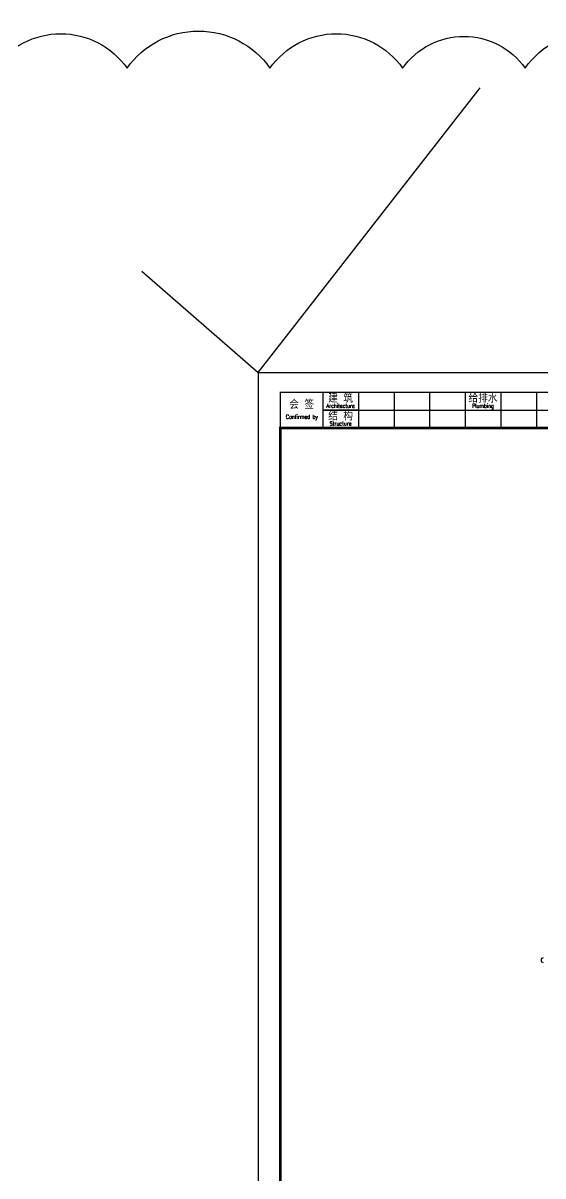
# Model space of a CAD drawing. Extents: x -345393 to -54719, y 203828 to 476815.
# Drawn here: x -139958 to -128279, y 237806 to 263726 of the extents above; entities that cross this region are included whole.
import ezdxf
from ezdxf.enums import TextEntityAlignment as Align

# ---------------------------------------------------------------- set-up
doc = ezdxf.new("R2010")
doc.units = 0
doc.header["$LTSCALE"] = 1000
doc.header["$MEASUREMENT"] = 0
doc.layers.get('0').update_dxf_attribs({"color": 252, "linetype": 'CONTINUOUS'})
for name, color, linetype in [('A-装饰构件', 252, 'CONTINUOUS'), ('图框', 252, 'CONTINUOUS'), ('暖通-公共-修改', 1, 'CONTINUOUS'), ('暖通-风-标注', 160, 'CONTINUOUS')]:
    doc.layers.add(name, color=color, linetype=linetype)
doc.styles.add('TKZ2_tjkts.shx', font='tjromant.shx', dxfattribs={"bigfont": 'tjkts.shx'})

msp = doc.modelspace()

# ---------------------------------------------------------------- linework, layer by layer
for p, q in [((-133224.73162, 255422.36281), (-133224.73162, 254622.36281)), ((-132424.73162, 255422.36281), (-132424.73162, 254622.36281)), ((-131624.73162, 255422.36281), (-131624.73162, 254622.36281)), ((-130824.73162, 255422.36281), (-130824.73162, 254622.36281)), ((-130024.73162, 255422.36281), (-130024.73162, 254622.36281)), ((-129224.73162, 255422.36281), (-129224.73162, 254622.36281)), ((-128424.73162, 255422.36281), (-128424.73162, 254622.36281)), ((-133224.73162, 255022.36281), (-120424.73162, 255022.36281)), ((-132424.73162, 255022.36281), (-133224.73162, 255022.36281))]:
    msp.add_line(p, q)
at = {"layer": 'A-装饰构件'}
msp.add_arc((-128272.10497, 242656.26537), 50, 90, 270, dxfattribs=at)
at = {"layer": '图框'}
for q in [(-104974.73162, 255872.36281), (-134674.73162, 213822.36281)]:
    msp.add_line((-134674.73162, 255872.36281), q, dxfattribs=at)
at = {"layer": '图框', "const_width": 30}
msp.add_lwpolyline([(-134174.73162, 254622.36281), (-134174.73162, 255422.36281), (-120424.73162, 255422.36281), (-120424.73162, 254622.36281)], dxfattribs=at)
at = {"layer": '图框', "const_width": 60}
msp.add_lwpolyline([(-105474.73162, 214322.36281), (-105474.73162, 254622.36281), (-134174.73162, 254622.36281), (-134174.73162, 214322.36281)], close=True, dxfattribs=at)
at = {"layer": '暖通-公共-修改'}
msp.add_lwpolyline([(-140602.01404, 262710.46358, -0.52056705), (-137621.2319, 262710.46358, -0.52056705), (-134411.15792, 262710.46358, -0.52056705), (-131430.37578, 262710.46358, -0.52056705), (-128678.88449, 262710.46358, -0.52056705), (-125468.81051, 262710.46358, -0.52056705), (-122717.31923, 262710.46358, -0.52056705), (-119965.82795, 262710.46358, -0.52056705), (-116526.4631, 262710.46358, -0.52056705), (-113545.68096, 262710.46358, -0.52056705), (-109647.73441, 262710.46358, -0.52056705), (-106666.95227, 262710.46358, -0.52056705), (-103227.58743, 262710.46358, -0.52056705)], format="xyb", dxfattribs=at)
at = {"layer": '暖通-风-标注'}
msp.add_lwpolyline([(-137292.76813, 258144.47936), (-134674.73162, 255872.36281), (-129691.23089, 262268.33216)], dxfattribs=at)

# ---------------------------------------------------------------- texts
at = {"style": 'TKZ2_tjkts.shx'}
for s, p in [('建 筑', (-132824.73162, 255282.69283)), ('给排水', (-129624.73162, 255282.69283)), ('会 签', (-133699.73162, 255141.48063)), ('结 构', (-132824.73162, 254882.69283))]:
    msp.add_text(s, height=180, dxfattribs=at).set_placement(p, align=Align.MIDDLE_CENTER)
at = {"style": 'TKZ2_tjkts.shx', "width": 0.8}
for s, p in [('Architecture', (-132824.73162, 255121.14162)), ('Plumbing', (-129624.73162, 255121.14162)), ('Confirmed by', (-133694.1531, 254874.96632)), ('Structure', (-132824.73162, 254721.14162))]:
    msp.add_text(s, height=90, dxfattribs=at).set_placement(p, align=Align.MIDDLE_CENTER)

doc.saveas('drawing.dxf')
